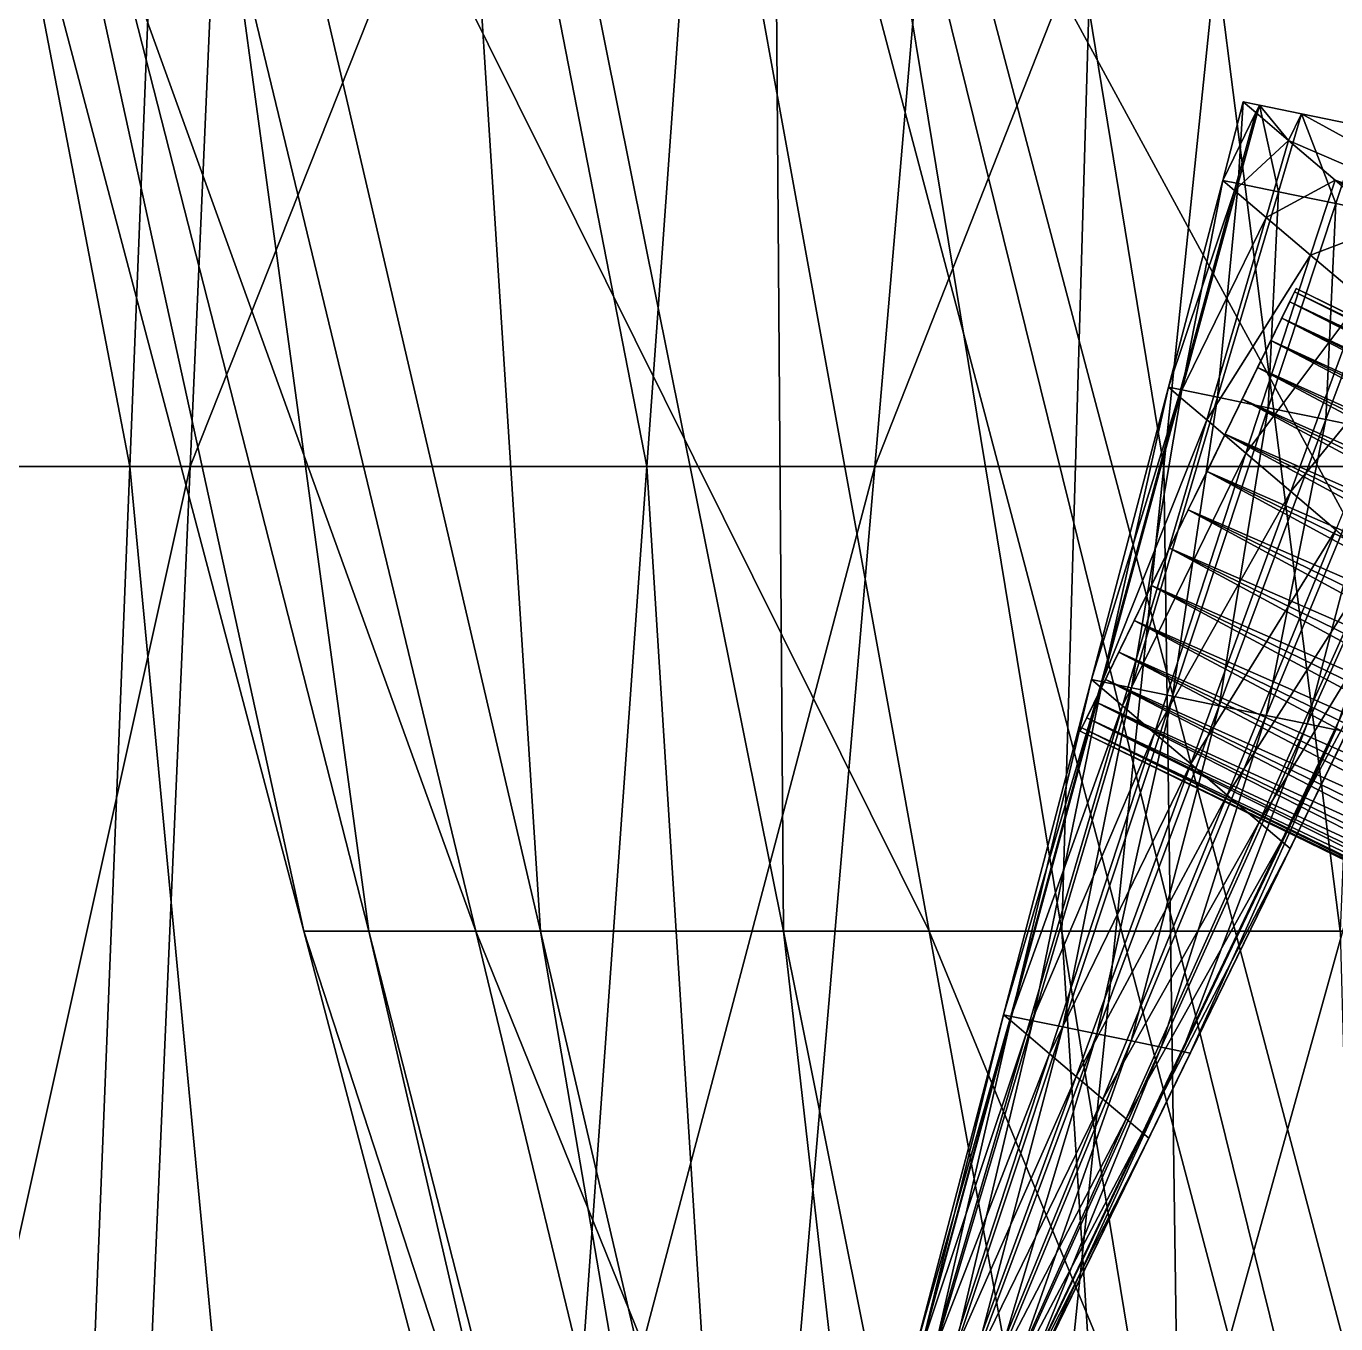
# Model space of a CAD drawing. Header units: metres. Extents: x -2.35 to 2.28, y -2.72 to 2.54.
# Drawn here: x -1.8369 to -1.4823, y 1.4789 to 1.8303 of the extents above; entities that cross this region are included whole.
import ezdxf

# ---------------------------------------------------------------- set-up
doc = ezdxf.new("R2010")
doc.units = ezdxf.units.M

msp = doc.modelspace()

# ---------------------------------------------------------------- linework, layer by layer
at = {"layer": 'Cylinder 12'}
for points in [[(-1.52227, 1.69929, -0.068), (-1.49305, 1.75921, -0.068), (-1.49349, 1.7583, -0.05642)], [(-1.52227, 1.69929, -0.068), (-1.49305, 1.75921, -0.068), (-1.52227, 1.69929, -0.068)], [(-1.52227, 1.69929, -0.068), (-1.49349, 1.7583, -0.07958), (-1.49305, 1.75921, -0.068)], [(-1.49305, 1.75921, -0.068), (-1.49349, 1.7583, -0.05642), (-1.49349, 1.7583, -0.05642)], [(-1.49305, 1.75921, -0.068), (-1.49305, 1.75921, -0.068), (-1.49349, 1.7583, -0.05642)], [(-1.49305, 1.75921, -0.068), (-1.25382, 1.6414, -0.05642), (-1.49349, 1.7583, -0.05642)], [(-1.49349, 1.7583, -0.07958), (-1.49305, 1.75921, -0.068), (-1.49305, 1.75921, -0.068)], [(-1.49349, 1.7583, -0.07958), (-1.49349, 1.7583, -0.07958), (-1.49305, 1.75921, -0.068)], [(-1.49349, 1.7583, -0.07958), (-1.25337, 1.64231, -0.068), (-1.49305, 1.75921, -0.068)], [(-1.49305, 1.75921, -0.068), (-1.25337, 1.64231, -0.068), (-1.25382, 1.6414, -0.05642)], [(-1.52227, 1.69929, -0.068), (-1.49349, 1.7583, -0.05642), (-1.49481, 1.7556, -0.0452)], [(-1.52227, 1.69929, -0.068), (-1.49349, 1.7583, -0.05642), (-1.52227, 1.69929, -0.068)], [(-1.52227, 1.69929, -0.068), (-1.49349, 1.7583, -0.07958), (-1.52227, 1.69929, -0.068)], [(-1.52227, 1.69929, -0.068), (-1.49481, 1.7556, -0.0908), (-1.49349, 1.7583, -0.07958)], [(-1.52227, 1.69929, -0.068), (-1.49481, 1.7556, -0.0452), (-1.49697, 1.75118, -0.03467)], [(-1.52227, 1.69929, -0.068), (-1.49481, 1.7556, -0.0452), (-1.52227, 1.69929, -0.068)], [(-1.52227, 1.69929, -0.068), (-1.49481, 1.7556, -0.0908), (-1.52227, 1.69929, -0.068)], [(-1.52227, 1.69929, -0.068), (-1.49697, 1.75118, -0.10133), (-1.49481, 1.7556, -0.0908)], [(-1.49481, 1.7556, -0.0452), (-1.49697, 1.75118, -0.03467), (-1.49697, 1.75118, -0.03467)], [(-1.49481, 1.7556, -0.0452), (-1.49481, 1.7556, -0.0452), (-1.49697, 1.75118, -0.03467)], [(-1.49481, 1.7556, -0.0452), (-1.25729, 1.63429, -0.03467), (-1.49697, 1.75118, -0.03467)], [(-1.49697, 1.75118, -0.10133), (-1.49481, 1.7556, -0.0908), (-1.49481, 1.7556, -0.0908)], [(-1.49697, 1.75118, -0.10133), (-1.49697, 1.75118, -0.10133), (-1.49481, 1.7556, -0.0908)], [(-1.49697, 1.75118, -0.10133), (-1.25513, 1.6387, -0.0908), (-1.49481, 1.7556, -0.0908)], [(-1.49349, 1.7583, -0.05642), (-1.49481, 1.7556, -0.0452), (-1.49481, 1.7556, -0.0452)], [(-1.49349, 1.7583, -0.05642), (-1.49349, 1.7583, -0.05642), (-1.49481, 1.7556, -0.0452)], [(-1.49349, 1.7583, -0.05642), (-1.25513, 1.6387, -0.0452), (-1.49481, 1.7556, -0.0452)], [(-1.49481, 1.7556, -0.0908), (-1.49349, 1.7583, -0.07958), (-1.49349, 1.7583, -0.07958)], [(-1.49481, 1.7556, -0.0908), (-1.49481, 1.7556, -0.0908), (-1.49349, 1.7583, -0.07958)], [(-1.49481, 1.7556, -0.0908), (-1.25382, 1.6414, -0.07958), (-1.49349, 1.7583, -0.07958)], [(-1.49481, 1.7556, -0.0452), (-1.25513, 1.6387, -0.0452), (-1.25729, 1.63429, -0.03467)], [(-1.49481, 1.7556, -0.0908), (-1.25513, 1.6387, -0.0908), (-1.25382, 1.6414, -0.07958)], [(-1.49349, 1.7583, -0.05642), (-1.25382, 1.6414, -0.05642), (-1.25513, 1.6387, -0.0452)], [(-1.49349, 1.7583, -0.07958), (-1.25382, 1.6414, -0.07958), (-1.25337, 1.64231, -0.068)], [(-1.52227, 1.69929, -0.068), (-1.49697, 1.75118, -0.03467), (-1.49989, 1.74519, -0.02515)], [(-1.52227, 1.69929, -0.068), (-1.49697, 1.75118, -0.03467), (-1.52227, 1.69929, -0.068)], [(-1.52227, 1.69929, -0.068), (-1.49697, 1.75118, -0.10133), (-1.52227, 1.69929, -0.068)], [(-1.52227, 1.69929, -0.068), (-1.49989, 1.74519, -0.11085), (-1.49697, 1.75118, -0.10133)], [(-1.49697, 1.75118, -0.03467), (-1.49989, 1.74519, -0.02515), (-1.49989, 1.74519, -0.02515)], [(-1.49697, 1.75118, -0.03467), (-1.49697, 1.75118, -0.03467), (-1.49989, 1.74519, -0.02515)], [(-1.49697, 1.75118, -0.03467), (-1.26021, 1.6283, -0.02515), (-1.49989, 1.74519, -0.02515)], [(-1.49989, 1.74519, -0.11085), (-1.49697, 1.75118, -0.10133), (-1.49697, 1.75118, -0.10133)], [(-1.49989, 1.74519, -0.11085), (-1.49989, 1.74519, -0.11085), (-1.49697, 1.75118, -0.10133)], [(-1.49989, 1.74519, -0.11085), (-1.25729, 1.63429, -0.10133), (-1.49697, 1.75118, -0.10133)], [(-1.49697, 1.75118, -0.03467), (-1.25729, 1.63429, -0.03467), (-1.26021, 1.6283, -0.02515)], [(-1.49697, 1.75118, -0.10133), (-1.25729, 1.63429, -0.10133), (-1.25513, 1.6387, -0.0908)], [(-1.52227, 1.69929, -0.068), (-1.49989, 1.74519, -0.02515), (-1.50349, 1.73781, -0.01693)], [(-1.52227, 1.69929, -0.068), (-1.49989, 1.74519, -0.02515), (-1.52227, 1.69929, -0.068)], [(-1.52227, 1.69929, -0.068), (-1.49989, 1.74519, -0.11085), (-1.52227, 1.69929, -0.068)], [(-1.52227, 1.69929, -0.068), (-1.50349, 1.73781, -0.11907), (-1.49989, 1.74519, -0.11085)], [(-1.49989, 1.74519, -0.02515), (-1.50349, 1.73781, -0.01693), (-1.50349, 1.73781, -0.01693)], [(-1.49989, 1.74519, -0.02515), (-1.49989, 1.74519, -0.02515), (-1.50349, 1.73781, -0.01693)], [(-1.49989, 1.74519, -0.02515), (-1.26381, 1.62091, -0.01693), (-1.50349, 1.73781, -0.01693)], [(-1.50349, 1.73781, -0.11907), (-1.49989, 1.74519, -0.11085), (-1.49989, 1.74519, -0.11085)], [(-1.50349, 1.73781, -0.11907), (-1.50349, 1.73781, -0.11907), (-1.49989, 1.74519, -0.11085)], [(-1.50349, 1.73781, -0.11907), (-1.26021, 1.6283, -0.11085), (-1.49989, 1.74519, -0.11085)], [(-1.49989, 1.74519, -0.02515), (-1.26021, 1.6283, -0.02515), (-1.26381, 1.62091, -0.01693)], [(-1.49989, 1.74519, -0.11085), (-1.26021, 1.6283, -0.11085), (-1.25729, 1.63429, -0.10133)], [(-1.52227, 1.69929, -0.068), (-1.50349, 1.73781, -0.01693), (-1.50766, 1.72925, -0.01027)], [(-1.52227, 1.69929, -0.068), (-1.50349, 1.73781, -0.01693), (-1.52227, 1.69929, -0.068)], [(-1.52227, 1.69929, -0.068), (-1.50349, 1.73781, -0.11907), (-1.52227, 1.69929, -0.068)], [(-1.52227, 1.69929, -0.068), (-1.50766, 1.72925, -0.12574), (-1.50349, 1.73781, -0.11907)], [(-1.50349, 1.73781, -0.01693), (-1.50766, 1.72925, -0.01027), (-1.50766, 1.72925, -0.01027)], [(-1.50349, 1.73781, -0.01693), (-1.50349, 1.73781, -0.01693), (-1.50766, 1.72925, -0.01027)], [(-1.50349, 1.73781, -0.01693), (-1.26798, 1.61235, -0.01027), (-1.50766, 1.72925, -0.01027)], [(-1.50766, 1.72925, -0.12574), (-1.50349, 1.73781, -0.11907), (-1.50349, 1.73781, -0.11907)], [(-1.50766, 1.72925, -0.12574), (-1.50766, 1.72925, -0.12574), (-1.50349, 1.73781, -0.11907)], [(-1.50766, 1.72925, -0.12574), (-1.26381, 1.62091, -0.11907), (-1.50349, 1.73781, -0.11907)], [(-1.50349, 1.73781, -0.01693), (-1.26381, 1.62091, -0.01693), (-1.26798, 1.61235, -0.01027)], [(-1.50349, 1.73781, -0.11907), (-1.26381, 1.62091, -0.11907), (-1.26021, 1.6283, -0.11085)], [(-1.52227, 1.69929, -0.068), (-1.50766, 1.72925, -0.01027), (-1.51228, 1.71979, -0.00535)], [(-1.52227, 1.69929, -0.068), (-1.50766, 1.72925, -0.01027), (-1.52227, 1.69929, -0.068)], [(-1.52227, 1.69929, -0.068), (-1.50766, 1.72925, -0.12574), (-1.52227, 1.69929, -0.068)], [(-1.52227, 1.69929, -0.068), (-1.51228, 1.71979, -0.13065), (-1.50766, 1.72925, -0.12574)], [(-1.50766, 1.72925, -0.01027), (-1.51228, 1.71979, -0.00535), (-1.51228, 1.71979, -0.00535)], [(-1.50766, 1.72925, -0.01027), (-1.50766, 1.72925, -0.01027), (-1.51228, 1.71979, -0.00535)], [(-1.50766, 1.72925, -0.01027), (-1.2726, 1.60289, -0.00535), (-1.51228, 1.71979, -0.00535)], [(-1.51228, 1.71979, -0.13065), (-1.50766, 1.72925, -0.12574), (-1.50766, 1.72925, -0.12574)], [(-1.51228, 1.71979, -0.13065), (-1.51228, 1.71979, -0.13065), (-1.50766, 1.72925, -0.12574)], [(-1.51228, 1.71979, -0.13065), (-1.26798, 1.61235, -0.12574), (-1.50766, 1.72925, -0.12574)], [(-1.50766, 1.72925, -0.01027), (-1.26798, 1.61235, -0.01027), (-1.2726, 1.60289, -0.00535)], [(-1.50766, 1.72925, -0.12574), (-1.26798, 1.61235, -0.12574), (-1.26381, 1.62091, -0.11907)], [(-1.52227, 1.69929, -0.068), (-1.51228, 1.71979, -0.13065), (-1.52227, 1.69929, -0.068)], [(-1.52227, 1.69929, -0.068), (-1.5172, 1.7097, -0.13365), (-1.51228, 1.71979, -0.13065)], [(-1.52227, 1.69929, -0.068), (-1.51228, 1.71979, -0.00535), (-1.5172, 1.7097, -0.00235)], [(-1.52227, 1.69929, -0.068), (-1.51228, 1.71979, -0.00535), (-1.52227, 1.69929, -0.068)], [(-1.5172, 1.7097, -0.13365), (-1.51228, 1.71979, -0.13065), (-1.51228, 1.71979, -0.13065)], [(-1.5172, 1.7097, -0.13365), (-1.5172, 1.7097, -0.13365), (-1.51228, 1.71979, -0.13065)], [(-1.5172, 1.7097, -0.13365), (-1.2726, 1.60289, -0.13065), (-1.51228, 1.71979, -0.13065)], [(-1.51228, 1.71979, -0.00535), (-1.5172, 1.7097, -0.00235), (-1.5172, 1.7097, -0.00235)], [(-1.51228, 1.71979, -0.00535), (-1.51228, 1.71979, -0.00535), (-1.5172, 1.7097, -0.00235)], [(-1.51228, 1.71979, -0.00535), (-1.27752, 1.5928, -0.00235), (-1.5172, 1.7097, -0.00235)], [(-1.51228, 1.71979, -0.00535), (-1.2726, 1.60289, -0.00535), (-1.27752, 1.5928, -0.00235)], [(-1.51228, 1.71979, -0.13065), (-1.2726, 1.60289, -0.13065), (-1.26798, 1.61235, -0.12574)], [(-1.52227, 1.69929, -0.068), (-1.5172, 1.7097, -0.13365), (-1.52227, 1.69929, -0.068)], [(-1.52227, 1.69929, -0.068), (-1.52227, 1.69929, -0.13467), (-1.5172, 1.7097, -0.13365)], [(-1.52227, 1.69929, -0.13467), (-1.5172, 1.7097, -0.13365), (-1.5172, 1.7097, -0.13365)], [(-1.52227, 1.69929, -0.13467), (-1.52227, 1.69929, -0.13467), (-1.5172, 1.7097, -0.13365)], [(-1.52227, 1.69929, -0.13467), (-1.27752, 1.5928, -0.13365), (-1.5172, 1.7097, -0.13365)], [(-1.52227, 1.69929, -0.068), (-1.5172, 1.7097, -0.00235), (-1.52227, 1.69929, -0.00133)], [(-1.5172, 1.7097, -0.00235), (-1.52227, 1.69929, -0.00133), (-1.52227, 1.69929, -0.00133)], [(-1.5172, 1.7097, -0.00235), (-1.5172, 1.7097, -0.00235), (-1.52227, 1.69929, -0.00133)], [(-1.5172, 1.7097, -0.00235), (-1.2826, 1.58239, -0.00133), (-1.52227, 1.69929, -0.00133)], [(-1.52227, 1.69929, -0.068), (-1.5172, 1.7097, -0.00235), (-1.52227, 1.69929, -0.068)], [(-1.5172, 1.7097, -0.13365), (-1.27752, 1.5928, -0.13365), (-1.2726, 1.60289, -0.13065)], [(-1.5172, 1.7097, -0.00235), (-1.27752, 1.5928, -0.00235), (-1.2826, 1.58239, -0.00133)], [(-1.52227, 1.69929, -0.068), (-1.5515, 1.63937, -0.068), (-1.55106, 1.64028, -0.07958)], [(-1.52227, 1.69929, -0.068), (-1.5515, 1.63937, -0.068), (-1.52227, 1.69929, -0.068)], [(-1.52227, 1.69929, -0.068), (-1.55106, 1.64028, -0.05642), (-1.5515, 1.63937, -0.068)], [(-1.52227, 1.69929, -0.068), (-1.55106, 1.64028, -0.07958), (-1.54974, 1.64299, -0.0908)], [(-1.52227, 1.69929, -0.068), (-1.55106, 1.64028, -0.07958), (-1.52227, 1.69929, -0.068)], [(-1.52227, 1.69929, -0.068), (-1.55106, 1.64028, -0.05642), (-1.52227, 1.69929, -0.068)], [(-1.52227, 1.69929, -0.068), (-1.54974, 1.64299, -0.0452), (-1.55106, 1.64028, -0.05642)], [(-1.52227, 1.69929, -0.068), (-1.54974, 1.64299, -0.0908), (-1.54758, 1.6474, -0.10133)], [(-1.52227, 1.69929, -0.068), (-1.54974, 1.64299, -0.0908), (-1.52227, 1.69929, -0.068)], [(-1.52227, 1.69929, -0.068), (-1.54974, 1.64299, -0.0452), (-1.52227, 1.69929, -0.068)], [(-1.52227, 1.69929, -0.068), (-1.54758, 1.6474, -0.03467), (-1.54974, 1.64299, -0.0452)], [(-1.52227, 1.69929, -0.068), (-1.54758, 1.6474, -0.10133), (-1.54466, 1.65339, -0.11085)], [(-1.52227, 1.69929, -0.068), (-1.54758, 1.6474, -0.10133), (-1.52227, 1.69929, -0.068)], [(-1.52227, 1.69929, -0.068), (-1.54758, 1.6474, -0.03467), (-1.52227, 1.69929, -0.068)], [(-1.52227, 1.69929, -0.068), (-1.54466, 1.65339, -0.02515), (-1.54758, 1.6474, -0.03467)], [(-1.52227, 1.69929, -0.068), (-1.54466, 1.65339, -0.11085), (-1.54106, 1.66078, -0.11907)], [(-1.52227, 1.69929, -0.068), (-1.54466, 1.65339, -0.11085), (-1.52227, 1.69929, -0.068)], [(-1.52227, 1.69929, -0.068), (-1.54466, 1.65339, -0.02515), (-1.52227, 1.69929, -0.068)], [(-1.52227, 1.69929, -0.068), (-1.54106, 1.66078, -0.01693), (-1.54466, 1.65339, -0.02515)], [(-1.52227, 1.69929, -0.068), (-1.54106, 1.66078, -0.11907), (-1.53689, 1.66933, -0.12574)], [(-1.52227, 1.69929, -0.068), (-1.54106, 1.66078, -0.11907), (-1.52227, 1.69929, -0.068)], [(-1.52227, 1.69929, -0.068), (-1.54106, 1.66078, -0.01693), (-1.52227, 1.69929, -0.068)], [(-1.52227, 1.69929, -0.068), (-1.53689, 1.66933, -0.01026), (-1.54106, 1.66078, -0.01693)], [(-1.52227, 1.69929, -0.068), (-1.53689, 1.66933, -0.12574), (-1.53227, 1.6788, -0.13065)], [(-1.52227, 1.69929, -0.068), (-1.53689, 1.66933, -0.12574), (-1.52227, 1.69929, -0.068)], [(-1.52227, 1.69929, -0.068), (-1.53689, 1.66933, -0.01026), (-1.52227, 1.69929, -0.068)], [(-1.52227, 1.69929, -0.068), (-1.53227, 1.6788, -0.00535), (-1.53689, 1.66933, -0.01026)], [(-1.52227, 1.69929, -0.068), (-1.53227, 1.6788, -0.13065), (-1.52735, 1.68889, -0.13365)], [(-1.52227, 1.69929, -0.068), (-1.53227, 1.6788, -0.13065), (-1.52227, 1.69929, -0.068)], [(-1.52227, 1.69929, -0.068), (-1.53227, 1.6788, -0.00535), (-1.52227, 1.69929, -0.068)], [(-1.52227, 1.69929, -0.068), (-1.52735, 1.68889, -0.00235), (-1.53227, 1.6788, -0.00535)], [(-1.52227, 1.69929, -0.068), (-1.52735, 1.68889, -0.13365), (-1.52227, 1.69929, -0.13467)], [(-1.52735, 1.68889, -0.13365), (-1.52227, 1.69929, -0.13467), (-1.52227, 1.69929, -0.13467)], [(-1.52735, 1.68889, -0.13365), (-1.52735, 1.68889, -0.13365), (-1.52227, 1.69929, -0.13467)], [(-1.52735, 1.68889, -0.13365), (-1.2826, 1.58239, -0.13467), (-1.52227, 1.69929, -0.13467)], [(-1.52227, 1.69929, -0.068), (-1.52735, 1.68889, -0.13365), (-1.52227, 1.69929, -0.068)], [(-1.52227, 1.69929, -0.068), (-1.52735, 1.68889, -0.00235), (-1.52227, 1.69929, -0.068)], [(-1.52227, 1.69929, -0.068), (-1.52227, 1.69929, -0.00133), (-1.52735, 1.68889, -0.00235)], [(-1.52227, 1.69929, -0.00133), (-1.52735, 1.68889, -0.00235), (-1.52735, 1.68889, -0.00235)], [(-1.52227, 1.69929, -0.00133), (-1.52227, 1.69929, -0.00133), (-1.52735, 1.68889, -0.00235)], [(-1.52227, 1.69929, -0.00133), (-1.28767, 1.57199, -0.00235), (-1.52735, 1.68889, -0.00235)], [(-1.52227, 1.69929, -0.13467), (-1.2826, 1.58239, -0.13467), (-1.27752, 1.5928, -0.13365)], [(-1.52227, 1.69929, -0.068), (-1.52227, 1.69929, -0.13467), (-1.52227, 1.69929, -0.068)], [(-1.52227, 1.69929, -0.00133), (-1.2826, 1.58239, -0.00133), (-1.28767, 1.57199, -0.00235)], [(-1.52227, 1.69929, -0.068), (-1.52227, 1.69929, -0.00133), (-1.52227, 1.69929, -0.068)], [(-1.53227, 1.6788, -0.13065), (-1.52735, 1.68889, -0.13365), (-1.52735, 1.68889, -0.13365)], [(-1.53227, 1.6788, -0.13065), (-1.53227, 1.6788, -0.13065), (-1.52735, 1.68889, -0.13365)], [(-1.53227, 1.6788, -0.13065), (-1.28767, 1.57199, -0.13365), (-1.52735, 1.68889, -0.13365)], [(-1.52735, 1.68889, -0.00235), (-1.53227, 1.6788, -0.00535), (-1.53227, 1.6788, -0.00535)], [(-1.52735, 1.68889, -0.00235), (-1.52735, 1.68889, -0.00235), (-1.53227, 1.6788, -0.00535)], [(-1.52735, 1.68889, -0.00235), (-1.29259, 1.5619, -0.00535), (-1.53227, 1.6788, -0.00535)], [(-1.52735, 1.68889, -0.13365), (-1.28767, 1.57199, -0.13365), (-1.2826, 1.58239, -0.13467)], [(-1.52735, 1.68889, -0.00235), (-1.28767, 1.57199, -0.00235), (-1.29259, 1.5619, -0.00535)], [(-1.53689, 1.66933, -0.12574), (-1.53227, 1.6788, -0.13065), (-1.53227, 1.6788, -0.13065)], [(-1.53689, 1.66933, -0.12574), (-1.53689, 1.66933, -0.12574), (-1.53227, 1.6788, -0.13065)], [(-1.53689, 1.66933, -0.12574), (-1.29259, 1.5619, -0.13065), (-1.53227, 1.6788, -0.13065)], [(-1.53227, 1.6788, -0.00535), (-1.53689, 1.66933, -0.01026), (-1.53689, 1.66933, -0.01026)], [(-1.53227, 1.6788, -0.00535), (-1.53227, 1.6788, -0.00535), (-1.53689, 1.66933, -0.01026)], [(-1.53227, 1.6788, -0.00535), (-1.29721, 1.55243, -0.01026), (-1.53689, 1.66933, -0.01026)], [(-1.53227, 1.6788, -0.13065), (-1.29259, 1.5619, -0.13065), (-1.28767, 1.57199, -0.13365)], [(-1.53227, 1.6788, -0.00535), (-1.29259, 1.5619, -0.00535), (-1.29721, 1.55243, -0.01026)], [(-1.54106, 1.66078, -0.11907), (-1.53689, 1.66933, -0.12574), (-1.53689, 1.66933, -0.12574)], [(-1.54106, 1.66078, -0.11907), (-1.54106, 1.66078, -0.11907), (-1.53689, 1.66933, -0.12574)], [(-1.54106, 1.66078, -0.11907), (-1.29721, 1.55243, -0.12574), (-1.53689, 1.66933, -0.12574)], [(-1.53689, 1.66933, -0.01026), (-1.54106, 1.66078, -0.01693), (-1.54106, 1.66078, -0.01693)], [(-1.53689, 1.66933, -0.01026), (-1.53689, 1.66933, -0.01026), (-1.54106, 1.66078, -0.01693)], [(-1.53689, 1.66933, -0.01026), (-1.30138, 1.54388, -0.01693), (-1.54106, 1.66078, -0.01693)], [(-1.53689, 1.66933, -0.12574), (-1.29721, 1.55243, -0.12574), (-1.29259, 1.5619, -0.13065)], [(-1.53689, 1.66933, -0.01026), (-1.29721, 1.55243, -0.01026), (-1.30138, 1.54388, -0.01693)], [(-1.54466, 1.65339, -0.11085), (-1.54106, 1.66078, -0.11907), (-1.54106, 1.66078, -0.11907)], [(-1.54466, 1.65339, -0.11085), (-1.54466, 1.65339, -0.11085), (-1.54106, 1.66078, -0.11907)], [(-1.54466, 1.65339, -0.11085), (-1.30138, 1.54388, -0.11907), (-1.54106, 1.66078, -0.11907)], [(-1.54106, 1.66078, -0.01693), (-1.54466, 1.65339, -0.02515), (-1.54466, 1.65339, -0.02515)], [(-1.54106, 1.66078, -0.01693), (-1.54106, 1.66078, -0.01693), (-1.54466, 1.65339, -0.02515)], [(-1.54106, 1.66078, -0.01693), (-1.30498, 1.53649, -0.02515), (-1.54466, 1.65339, -0.02515)], [(-1.54106, 1.66078, -0.11907), (-1.30138, 1.54388, -0.11907), (-1.29721, 1.55243, -0.12574)], [(-1.54106, 1.66078, -0.01693), (-1.30138, 1.54388, -0.01693), (-1.30498, 1.53649, -0.02515)], [(-1.54758, 1.6474, -0.10133), (-1.54466, 1.65339, -0.11085), (-1.54466, 1.65339, -0.11085)], [(-1.54758, 1.6474, -0.10133), (-1.54758, 1.6474, -0.10133), (-1.54466, 1.65339, -0.11085)], [(-1.54758, 1.6474, -0.10133), (-1.30498, 1.53649, -0.11085), (-1.54466, 1.65339, -0.11085)], [(-1.54466, 1.65339, -0.02515), (-1.54758, 1.6474, -0.03467), (-1.54758, 1.6474, -0.03467)], [(-1.54466, 1.65339, -0.02515), (-1.54466, 1.65339, -0.02515), (-1.54758, 1.6474, -0.03467)], [(-1.54466, 1.65339, -0.02515), (-1.30791, 1.5305, -0.03467), (-1.54758, 1.6474, -0.03467)], [(-1.54466, 1.65339, -0.11085), (-1.30498, 1.53649, -0.11085), (-1.30138, 1.54388, -0.11907)], [(-1.54466, 1.65339, -0.02515), (-1.30498, 1.53649, -0.02515), (-1.30791, 1.5305, -0.03467)], [(-1.54974, 1.64299, -0.0908), (-1.54758, 1.6474, -0.10133), (-1.54758, 1.6474, -0.10133)], [(-1.54974, 1.64299, -0.0908), (-1.54974, 1.64299, -0.0908), (-1.54758, 1.6474, -0.10133)], [(-1.54974, 1.64299, -0.0908), (-1.30791, 1.5305, -0.10133), (-1.54758, 1.6474, -0.10133)], [(-1.54758, 1.6474, -0.03467), (-1.54974, 1.64299, -0.0452), (-1.54974, 1.64299, -0.0452)], [(-1.54758, 1.6474, -0.03467), (-1.54758, 1.6474, -0.03467), (-1.54974, 1.64299, -0.0452)], [(-1.54758, 1.6474, -0.03467), (-1.31006, 1.52609, -0.0452), (-1.54974, 1.64299, -0.0452)], [(-1.54758, 1.6474, -0.10133), (-1.30791, 1.5305, -0.10133), (-1.30498, 1.53649, -0.11085)], [(-1.54758, 1.6474, -0.03467), (-1.30791, 1.5305, -0.03467), (-1.31006, 1.52609, -0.0452)], [(-1.55106, 1.64028, -0.07958), (-1.54974, 1.64299, -0.0908), (-1.54974, 1.64299, -0.0908)], [(-1.55106, 1.64028, -0.07958), (-1.55106, 1.64028, -0.07958), (-1.54974, 1.64299, -0.0908)], [(-1.55106, 1.64028, -0.07958), (-1.31006, 1.52609, -0.0908), (-1.54974, 1.64299, -0.0908)], [(-1.54974, 1.64299, -0.0452), (-1.55106, 1.64028, -0.05642), (-1.55106, 1.64028, -0.05642)], [(-1.54974, 1.64299, -0.0452), (-1.54974, 1.64299, -0.0452), (-1.55106, 1.64028, -0.05642)], [(-1.54974, 1.64299, -0.0452), (-1.31138, 1.52338, -0.05642), (-1.55106, 1.64028, -0.05642)], [(-1.54974, 1.64299, -0.0908), (-1.31006, 1.52609, -0.0908), (-1.30791, 1.5305, -0.10133)], [(-1.54974, 1.64299, -0.0452), (-1.31006, 1.52609, -0.0452), (-1.31138, 1.52338, -0.05642)], [(-1.5515, 1.63937, -0.068), (-1.55106, 1.64028, -0.07958), (-1.55106, 1.64028, -0.07958)], [(-1.5515, 1.63937, -0.068), (-1.5515, 1.63937, -0.068), (-1.55106, 1.64028, -0.07958)], [(-1.5515, 1.63937, -0.068), (-1.31138, 1.52338, -0.07958), (-1.55106, 1.64028, -0.07958)], [(-1.55106, 1.64028, -0.05642), (-1.5515, 1.63937, -0.068), (-1.5515, 1.63937, -0.068)], [(-1.55106, 1.64028, -0.05642), (-1.55106, 1.64028, -0.05642), (-1.5515, 1.63937, -0.068)], [(-1.55106, 1.64028, -0.05642), (-1.31182, 1.52247, -0.068), (-1.5515, 1.63937, -0.068)], [(-1.5515, 1.63937, -0.068), (-1.31182, 1.52247, -0.068), (-1.31138, 1.52338, -0.07958)], [(-1.55106, 1.64028, -0.07958), (-1.31138, 1.52338, -0.07958), (-1.31006, 1.52609, -0.0908)], [(-1.55106, 1.64028, -0.05642), (-1.31138, 1.52338, -0.05642), (-1.31182, 1.52247, -0.068)]]:
    msp.add_3dface(points, dxfattribs=at)
at = {"layer": 'Prism 1'}
for points in [[(-1.76275, 2.54319, 0.47644), (-1.79354, 2.54319, 0.56101), (-1.31782, 0.74319, 0.73416)], [(-0.8421, 2.54319, 0.90731), (-1.31782, 0.74319, 0.73416), (-1.79354, 2.54319, 0.56101)], [(-1.76275, 2.54319, 0.47644), (-1.31782, 0.74319, 0.73416), (-1.28703, 0.74319, 0.64959)], [(-1.28703, 0.74319, 0.64959), (-0.81132, 2.54319, 0.82274), (-1.76275, 2.54319, 0.47644)]]:
    msp.add_3dface(points, dxfattribs=at)
at = {"layer": 'Prism 3'}
for points in [[(-0.03951, 0.43542, -0.2356), (-2.00825, 2.53542, 0.19753), (-2.00825, 0.43542, 0.19753)], [(-0.03951, 0.43542, -0.2356), (-0.03951, 2.53542, -0.2356), (-2.00825, 2.53542, 0.19753)], [(-2.00825, 0.43542, 0.19753), (-0.43326, 2.53542, 0.77503), (-0.43326, 0.43542, 0.77503)], [(-2.00825, 0.43542, 0.19753), (-2.00825, 2.53542, 0.19753), (-0.43326, 2.53542, 0.77503)]]:
    msp.add_3dface(points, dxfattribs=at)
at = {"layer": 'Pyramid 13'}
for points in [[(-1.51295, 1.78851, -0.03733), (-1.50737, 1.80974, -0.02949), (-1.50399, 1.80687, -0.02646)], [(-1.50879, 1.78765, -0.04023), (-1.50737, 1.80974, -0.02949), (-1.51295, 1.78851, -0.03733)], [(-1.50879, 1.78765, -0.04023), (-1.50303, 1.80885, -0.03252), (-1.50737, 1.80974, -0.02949)], [(-1.49783, 1.7854, -0.04787), (-1.50303, 1.80885, -0.03252), (-1.50879, 1.78765, -0.04023)], [(-1.50303, 1.80885, -0.03252), (-1.50399, 1.80687, -0.02646), (-1.50737, 1.80974, -0.02949)], [(-1.50399, 1.80687, -0.02646), (-1.50303, 1.80885, -0.03252), (-1.49509, 1.79929, -0.01848)], [(-1.49783, 1.7854, -0.04787), (-1.49157, 1.8065, -0.0405), (-1.50303, 1.80885, -0.03252)], [(-1.50303, 1.80885, -0.03252), (-1.49157, 1.8065, -0.0405), (-1.49509, 1.79929, -0.01848)], [(-1.51295, 1.78851, -0.03733), (-1.50399, 1.80687, -0.02646), (-1.50972, 1.78576, -0.03443)], [(-1.50972, 1.78576, -0.03443), (-1.50399, 1.80687, -0.02646), (-1.49509, 1.79929, -0.01848)], [(-1.48233, 1.78221, -0.05867), (-1.49157, 1.8065, -0.0405), (-1.49783, 1.7854, -0.04787)], [(-1.49509, 1.79929, -0.01848), (-1.49157, 1.8065, -0.0405), (-1.41749, 1.76591, -0.02949)], [(-1.48233, 1.78221, -0.05867), (-1.47538, 1.80317, -0.05179), (-1.49157, 1.8065, -0.0405)], [(-1.41749, 1.76591, -0.02949), (-1.49157, 1.8065, -0.0405), (-1.47538, 1.80317, -0.05179)], [(-1.46456, 1.77856, -0.07105), (-1.47538, 1.80317, -0.05179), (-1.48233, 1.78221, -0.05867)], [(-1.50972, 1.78576, -0.03443), (-1.49509, 1.79929, -0.01848), (-1.50119, 1.7785, -0.02679)], [(-1.50119, 1.7785, -0.02679), (-1.49509, 1.79929, -0.01848), (-1.48249, 1.78858, -0.00719)], [(-1.49509, 1.79929, -0.01848), (-1.41749, 1.76591, -0.02949), (-1.48249, 1.78858, -0.00719)], [(-1.52766, 1.73251, -0.05799), (-1.51295, 1.78851, -0.03733), (-1.50972, 1.78576, -0.03443)], [(-1.52399, 1.73176, -0.06055), (-1.51295, 1.78851, -0.03733), (-1.52766, 1.73251, -0.05799)], [(-1.52399, 1.73176, -0.06055), (-1.50879, 1.78765, -0.04023), (-1.51295, 1.78851, -0.03733)], [(-1.51432, 1.72977, -0.06728), (-1.50879, 1.78765, -0.04023), (-1.52399, 1.73176, -0.06055)], [(-1.51432, 1.72977, -0.06728), (-1.49783, 1.7854, -0.04787), (-1.50879, 1.78765, -0.04023)], [(-1.50119, 1.7785, -0.02679), (-1.48249, 1.78858, -0.00719), (-1.48914, 1.76825, -0.01599)], [(-1.48914, 1.76825, -0.01599), (-1.48249, 1.78858, -0.00719), (-1.46806, 1.7763, 0.00575)], [(-1.42162, 1.75744, -0.00361), (-1.46806, 1.7763, 0.00575), (-1.48249, 1.78858, -0.00719)], [(-1.41749, 1.76591, -0.02949), (-1.42162, 1.75744, -0.00361), (-1.48249, 1.78858, -0.00719)], [(-1.52766, 1.73251, -0.05799), (-1.50972, 1.78576, -0.03443), (-1.52481, 1.73009, -0.05544)], [(-1.52481, 1.73009, -0.05544), (-1.50972, 1.78576, -0.03443), (-1.50119, 1.7785, -0.02679)], [(-1.50066, 1.72696, -0.07681), (-1.49783, 1.7854, -0.04787), (-1.51432, 1.72977, -0.06728)], [(-1.50066, 1.72696, -0.07681), (-1.48233, 1.78221, -0.05867), (-1.49783, 1.7854, -0.04787)], [(-1.48499, 1.72375, -0.08772), (-1.48233, 1.78221, -0.05867), (-1.50066, 1.72696, -0.07681)], [(-1.48499, 1.72375, -0.08772), (-1.46456, 1.77856, -0.07105), (-1.48233, 1.78221, -0.05867)], [(-1.52481, 1.73009, -0.05544), (-1.50119, 1.7785, -0.02679), (-1.51729, 1.72369, -0.0487)], [(-1.51729, 1.72369, -0.0487), (-1.50119, 1.7785, -0.02679), (-1.48914, 1.76825, -0.01599)], [(-1.46933, 1.72053, -0.09864), (-1.46456, 1.77856, -0.07105), (-1.48499, 1.72375, -0.08772)], [(-1.48914, 1.76825, -0.01599), (-1.46806, 1.7763, 0.00575), (-1.47532, 1.7565, -0.0036)], [(-1.51729, 1.72369, -0.0487), (-1.48914, 1.76825, -0.01599), (-1.50666, 1.71465, -0.03918)], [(-1.50666, 1.71465, -0.03918), (-1.48914, 1.76825, -0.01599), (-1.47532, 1.7565, -0.0036)], [(-1.50666, 1.71465, -0.03918), (-1.47532, 1.7565, -0.0036), (-1.49448, 1.70429, -0.02826)], [(-1.49448, 1.70429, -0.02826), (-1.47532, 1.7565, -0.0036), (-1.46151, 1.74474, 0.00878)], [(-1.49448, 1.70429, -0.02826), (-1.46151, 1.74474, 0.00878), (-1.4823, 1.69393, -0.01734)], [(-1.54845, 1.65335, -0.08721), (-1.52766, 1.73251, -0.05799), (-1.52481, 1.73009, -0.05544)], [(-1.54548, 1.65274, -0.08928), (-1.52766, 1.73251, -0.05799), (-1.54845, 1.65335, -0.08721)], [(-1.54548, 1.65274, -0.08928), (-1.52399, 1.73176, -0.06055), (-1.52766, 1.73251, -0.05799)], [(-1.53765, 1.65113, -0.09473), (-1.52399, 1.73176, -0.06055), (-1.54548, 1.65274, -0.08928)], [(-1.53765, 1.65113, -0.09473), (-1.51432, 1.72977, -0.06728), (-1.52399, 1.73176, -0.06055)], [(-1.54845, 1.65335, -0.08721), (-1.52481, 1.73009, -0.05544), (-1.54614, 1.65139, -0.08514)], [(-1.54614, 1.65139, -0.08514), (-1.52481, 1.73009, -0.05544), (-1.51729, 1.72369, -0.0487)], [(-1.52658, 1.64885, -0.10245), (-1.51432, 1.72977, -0.06728), (-1.53765, 1.65113, -0.09473)], [(-1.52658, 1.64885, -0.10245), (-1.50066, 1.72696, -0.07681), (-1.51432, 1.72977, -0.06728)], [(-1.51388, 1.64625, -0.11129), (-1.50066, 1.72696, -0.07681), (-1.52658, 1.64885, -0.10245)], [(-1.51388, 1.64625, -0.11129), (-1.48499, 1.72375, -0.08772), (-1.50066, 1.72696, -0.07681)], [(-1.54614, 1.65139, -0.08514), (-1.51729, 1.72369, -0.0487), (-1.54005, 1.64621, -0.07968)], [(-1.54005, 1.64621, -0.07968), (-1.51729, 1.72369, -0.0487), (-1.50666, 1.71465, -0.03918)], [(-1.50119, 1.64364, -0.12014), (-1.48499, 1.72375, -0.08772), (-1.51388, 1.64625, -0.11129)], [(-1.50119, 1.64364, -0.12014), (-1.46933, 1.72053, -0.09864), (-1.48499, 1.72375, -0.08772)], [(-1.49012, 1.64136, -0.12786), (-1.46933, 1.72053, -0.09864), (-1.50119, 1.64364, -0.12014)], [(-1.49012, 1.64136, -0.12786), (-1.45566, 1.71772, -0.10816), (-1.46933, 1.72053, -0.09864)], [(-1.48229, 1.63975, -0.13331), (-1.45566, 1.71772, -0.10816), (-1.49012, 1.64136, -0.12786)], [(-1.54005, 1.64621, -0.07968), (-1.50666, 1.71465, -0.03918), (-1.53144, 1.63888, -0.07196)], [(-1.53144, 1.63888, -0.07196), (-1.50666, 1.71465, -0.03918), (-1.49448, 1.70429, -0.02826)], [(-1.48418, 1.62917, -0.1049), (-1.4453, 1.7089, -0.09887), (-1.48172, 1.63422, -0.12033)], [(-1.48418, 1.62917, -0.1049), (-1.44834, 1.70267, -0.07983), (-1.4453, 1.7089, -0.09887)], [(-1.53144, 1.63888, -0.07196), (-1.49448, 1.70429, -0.02826), (-1.52157, 1.63049, -0.06312)], [(-1.52157, 1.63049, -0.06312), (-1.49448, 1.70429, -0.02826), (-1.4823, 1.69393, -0.01734)], [(-1.48701, 1.62338, -0.08721), (-1.44834, 1.70267, -0.07983), (-1.48418, 1.62917, -0.1049)], [(-1.48701, 1.62338, -0.08721), (-1.45182, 1.69553, -0.05799), (-1.44834, 1.70267, -0.07983)], [(-1.48983, 1.6176, -0.06952), (-1.45182, 1.69553, -0.05799), (-1.48701, 1.62338, -0.08721)], [(-1.48983, 1.6176, -0.06952), (-1.4553, 1.68838, -0.03616), (-1.45182, 1.69553, -0.05799)], [(-1.52157, 1.63049, -0.06312), (-1.4823, 1.69393, -0.01734), (-1.5117, 1.62209, -0.05427)], [(-1.5117, 1.62209, -0.05427), (-1.4823, 1.69393, -0.01734), (-1.47168, 1.68489, -0.00782)], [(-1.49229, 1.61255, -0.05408), (-1.4553, 1.68838, -0.03616), (-1.48983, 1.6176, -0.06952)], [(-1.49229, 1.61255, -0.05408), (-1.45834, 1.68215, -0.01711), (-1.4553, 1.68838, -0.03616)], [(-1.5117, 1.62209, -0.05427), (-1.47168, 1.68489, -0.00782), (-1.50309, 1.61477, -0.04656)], [(-1.50309, 1.61477, -0.04656), (-1.47168, 1.68489, -0.00782), (-1.46416, 1.6785, -0.00108)], [(-1.49403, 1.60898, -0.04317), (-1.45834, 1.68215, -0.01711), (-1.49229, 1.61255, -0.05408)], [(-1.49403, 1.60898, -0.04317), (-1.46049, 1.67774, -0.00364), (-1.45834, 1.68215, -0.01711)], [(-1.50309, 1.61477, -0.04656), (-1.46416, 1.6785, -0.00108), (-1.497, 1.60959, -0.0411)], [(-1.497, 1.60959, -0.0411), (-1.46416, 1.6785, -0.00108), (-1.46131, 1.67607, 0.00147)], [(-1.49469, 1.60762, -0.03903), (-1.46049, 1.67774, -0.00364), (-1.49403, 1.60898, -0.04317)], [(-1.49469, 1.60762, -0.03903), (-1.46131, 1.67607, 0.00147), (-1.46049, 1.67774, -0.00364)], [(-1.497, 1.60959, -0.0411), (-1.46131, 1.67607, 0.00147), (-1.49469, 1.60762, -0.03903)], [(-1.57228, 1.5626, -0.12069), (-1.54845, 1.65335, -0.08721), (-1.54614, 1.65139, -0.08514)], [(-1.57011, 1.56216, -0.12221), (-1.54845, 1.65335, -0.08721), (-1.57228, 1.5626, -0.12069)], [(-1.57011, 1.56216, -0.12221), (-1.54548, 1.65274, -0.08928), (-1.54845, 1.65335, -0.08721)], [(-1.56438, 1.56098, -0.1262), (-1.54548, 1.65274, -0.08928), (-1.57011, 1.56216, -0.12221)], [(-1.56438, 1.56098, -0.1262), (-1.53765, 1.65113, -0.09473), (-1.54548, 1.65274, -0.08928)], [(-1.57228, 1.5626, -0.12069), (-1.54614, 1.65139, -0.08514), (-1.57059, 1.56117, -0.11918)], [(-1.57059, 1.56117, -0.11918), (-1.54614, 1.65139, -0.08514), (-1.54005, 1.64621, -0.07968)], [(-1.55628, 1.55931, -0.13184), (-1.53765, 1.65113, -0.09473), (-1.56438, 1.56098, -0.1262)], [(-1.55628, 1.55931, -0.13184), (-1.52658, 1.64885, -0.10245), (-1.53765, 1.65113, -0.09473)], [(-1.547, 1.55741, -0.13831), (-1.52658, 1.64885, -0.10245), (-1.55628, 1.55931, -0.13184)], [(-1.547, 1.55741, -0.13831), (-1.51388, 1.64625, -0.11129), (-1.52658, 1.64885, -0.10245)], [(-1.57059, 1.56117, -0.11918), (-1.54005, 1.64621, -0.07968), (-1.56614, 1.55738, -0.11519)], [(-1.56614, 1.55738, -0.11519), (-1.54005, 1.64621, -0.07968), (-1.53144, 1.63888, -0.07196)], [(-1.53772, 1.5555, -0.14478), (-1.51388, 1.64625, -0.11129), (-1.547, 1.55741, -0.13831)], [(-1.53772, 1.5555, -0.14478), (-1.50119, 1.64364, -0.12014), (-1.51388, 1.64625, -0.11129)], [(-1.52962, 1.55384, -0.15043), (-1.50119, 1.64364, -0.12014), (-1.53772, 1.5555, -0.14478)], [(-1.52962, 1.55384, -0.15043), (-1.49012, 1.64136, -0.12786), (-1.50119, 1.64364, -0.12014)], [(-1.56614, 1.55738, -0.11519), (-1.53144, 1.63888, -0.07196), (-1.55984, 1.55202, -0.10955)], [(-1.55984, 1.55202, -0.10955), (-1.53144, 1.63888, -0.07196), (-1.52157, 1.63049, -0.06312)], [(-1.52389, 1.55266, -0.15442), (-1.49012, 1.64136, -0.12786), (-1.52962, 1.55384, -0.15043)], [(-1.52389, 1.55266, -0.15442), (-1.48229, 1.63975, -0.13331), (-1.49012, 1.64136, -0.12786)], [(-1.52172, 1.55221, -0.15593), (-1.48229, 1.63975, -0.13331), (-1.52389, 1.55266, -0.15442)], [(-1.5222, 1.55122, -0.15291), (-1.47932, 1.63914, -0.13538), (-1.52172, 1.55221, -0.15593)], [(-1.5222, 1.55122, -0.15291), (-1.47998, 1.63779, -0.13124), (-1.47932, 1.63914, -0.13538)], [(-1.52172, 1.55221, -0.15593), (-1.47932, 1.63914, -0.13538), (-1.48229, 1.63975, -0.13331)], [(-1.52348, 1.54861, -0.14492), (-1.47998, 1.63779, -0.13124), (-1.5222, 1.55122, -0.15291)], [(-1.52348, 1.54861, -0.14492), (-1.48172, 1.63422, -0.12033), (-1.47998, 1.63779, -0.13124)], [(-1.52528, 1.54492, -0.13363), (-1.48172, 1.63422, -0.12033), (-1.52348, 1.54861, -0.14492)], [(-1.52528, 1.54492, -0.13363), (-1.48418, 1.62917, -0.1049), (-1.48172, 1.63422, -0.12033)], [(-1.55984, 1.55202, -0.10955), (-1.52157, 1.63049, -0.06312), (-1.55262, 1.54588, -0.10308)], [(-1.55262, 1.54588, -0.10308), (-1.52157, 1.63049, -0.06312), (-1.5117, 1.62209, -0.05427)], [(-1.52734, 1.54068, -0.12069), (-1.48418, 1.62917, -0.1049), (-1.52528, 1.54492, -0.13363)], [(-1.52734, 1.54068, -0.12069), (-1.48701, 1.62338, -0.08721), (-1.48418, 1.62917, -0.1049)], [(-1.55262, 1.54588, -0.10308), (-1.5117, 1.62209, -0.05427), (-1.5454, 1.53974, -0.09661)], [(-1.5454, 1.53974, -0.09661), (-1.5117, 1.62209, -0.05427), (-1.50309, 1.61477, -0.04656)], [(-1.52941, 1.53645, -0.10776), (-1.48701, 1.62338, -0.08721), (-1.52734, 1.54068, -0.12069)], [(-1.52941, 1.53645, -0.10776), (-1.48983, 1.6176, -0.06952), (-1.48701, 1.62338, -0.08721)], [(-1.53121, 1.53276, -0.09647), (-1.48983, 1.6176, -0.06952), (-1.52941, 1.53645, -0.10776)], [(-1.53121, 1.53276, -0.09647), (-1.49229, 1.61255, -0.05408), (-1.48983, 1.6176, -0.06952)], [(-1.5454, 1.53974, -0.09661), (-1.50309, 1.61477, -0.04656), (-1.53911, 1.53438, -0.09096)], [(-1.53911, 1.53438, -0.09096), (-1.50309, 1.61477, -0.04656), (-1.497, 1.60959, -0.0411)], [(-1.53248, 1.53015, -0.08848), (-1.49229, 1.61255, -0.05408), (-1.53121, 1.53276, -0.09647)], [(-1.53248, 1.53015, -0.08848), (-1.49403, 1.60898, -0.04317), (-1.49229, 1.61255, -0.05408)], [(-1.53911, 1.53438, -0.09096), (-1.497, 1.60959, -0.0411), (-1.53465, 1.53059, -0.08697)], [(-1.53465, 1.53059, -0.08697), (-1.497, 1.60959, -0.0411), (-1.49469, 1.60762, -0.03903)], [(-1.53465, 1.53059, -0.08697), (-1.49469, 1.60762, -0.03903), (-1.53296, 1.52916, -0.08546)], [(-1.53296, 1.52916, -0.08546), (-1.49403, 1.60898, -0.04317), (-1.53248, 1.53015, -0.08848)], [(-1.53296, 1.52916, -0.08546), (-1.49469, 1.60762, -0.03903), (-1.49403, 1.60898, -0.04317)], [(-1.59612, 1.47185, -0.15418), (-1.57228, 1.5626, -0.12069), (-1.57059, 1.56117, -0.11918)], [(-1.59474, 1.47157, -0.15514), (-1.57228, 1.5626, -0.12069), (-1.59612, 1.47185, -0.15418)], [(-1.59612, 1.47185, -0.15418), (-1.57059, 1.56117, -0.11918), (-1.59505, 1.47095, -0.15323)], [(-1.59505, 1.47095, -0.15323), (-1.57059, 1.56117, -0.11918), (-1.56614, 1.55738, -0.11519)], [(-1.59474, 1.47157, -0.15514), (-1.57011, 1.56216, -0.12221), (-1.57228, 1.5626, -0.12069)], [(-1.59112, 1.47083, -0.15767), (-1.57011, 1.56216, -0.12221), (-1.59474, 1.47157, -0.15514)], [(-1.59112, 1.47083, -0.15767), (-1.56438, 1.56098, -0.1262), (-1.57011, 1.56216, -0.12221)], [(-1.58599, 1.46977, -0.16124), (-1.56438, 1.56098, -0.1262), (-1.59112, 1.47083, -0.15767)], [(-1.58599, 1.46977, -0.16124), (-1.55628, 1.55931, -0.13184), (-1.56438, 1.56098, -0.1262)], [(-1.59505, 1.47095, -0.15323), (-1.56614, 1.55738, -0.11519), (-1.59223, 1.46855, -0.1507)], [(-1.59223, 1.46855, -0.1507), (-1.56614, 1.55738, -0.11519), (-1.55984, 1.55202, -0.10955)], [(-1.58012, 1.46857, -0.16533), (-1.55628, 1.55931, -0.13184), (-1.58599, 1.46977, -0.16124)], [(-1.58012, 1.46857, -0.16533), (-1.547, 1.55741, -0.13831), (-1.55628, 1.55931, -0.13184)], [(-1.57424, 1.46736, -0.16943), (-1.547, 1.55741, -0.13831), (-1.58012, 1.46857, -0.16533)], [(-1.57424, 1.46736, -0.16943), (-1.53772, 1.5555, -0.14478), (-1.547, 1.55741, -0.13831)], [(-1.56912, 1.46631, -0.173), (-1.53772, 1.5555, -0.14478), (-1.57424, 1.46736, -0.16943)], [(-1.56912, 1.46631, -0.173), (-1.52962, 1.55384, -0.15043), (-1.53772, 1.5555, -0.14478)], [(-1.56549, 1.46556, -0.17553), (-1.52962, 1.55384, -0.15043), (-1.56912, 1.46631, -0.173)], [(-1.56549, 1.46556, -0.17553), (-1.52389, 1.55266, -0.15442), (-1.52962, 1.55384, -0.15043)], [(-1.59223, 1.46855, -0.1507), (-1.55984, 1.55202, -0.10955), (-1.58824, 1.46516, -0.14713)], [(-1.58824, 1.46516, -0.14713), (-1.55984, 1.55202, -0.10955), (-1.55262, 1.54588, -0.10308)], [(-1.56412, 1.46528, -0.17648), (-1.52389, 1.55266, -0.15442), (-1.56549, 1.46556, -0.17553)], [(-1.56523, 1.463, -0.16952), (-1.5222, 1.55122, -0.15291), (-1.56442, 1.46465, -0.17457)], [(-1.56523, 1.463, -0.16952), (-1.52348, 1.54861, -0.14492), (-1.5222, 1.55122, -0.15291)], [(-1.56442, 1.46465, -0.17457), (-1.52172, 1.55221, -0.15593), (-1.56412, 1.46528, -0.17648)], [(-1.56442, 1.46465, -0.17457), (-1.5222, 1.55122, -0.15291), (-1.52172, 1.55221, -0.15593)], [(-1.56412, 1.46528, -0.17648), (-1.52172, 1.55221, -0.15593), (-1.52389, 1.55266, -0.15442)], [(-1.56637, 1.46066, -0.16237), (-1.52348, 1.54861, -0.14492), (-1.56523, 1.463, -0.16952)], [(-1.56637, 1.46066, -0.16237), (-1.52528, 1.54492, -0.13363), (-1.52348, 1.54861, -0.14492)], [(-1.58824, 1.46516, -0.14713), (-1.55262, 1.54588, -0.10308), (-1.58368, 1.46127, -0.14303)], [(-1.58368, 1.46127, -0.14303), (-1.55262, 1.54588, -0.10308), (-1.5454, 1.53974, -0.09661)], [(-1.56768, 1.45798, -0.15418), (-1.52528, 1.54492, -0.13363), (-1.56637, 1.46066, -0.16237)], [(-1.56768, 1.45798, -0.15418), (-1.52734, 1.54068, -0.12069), (-1.52528, 1.54492, -0.13363)], [(-1.58368, 1.46127, -0.14303), (-1.5454, 1.53974, -0.09661), (-1.57911, 1.45739, -0.13894)], [(-1.57911, 1.45739, -0.13894), (-1.5454, 1.53974, -0.09661), (-1.53911, 1.53438, -0.09096)], [(-1.56898, 1.45531, -0.146), (-1.52734, 1.54068, -0.12069), (-1.56768, 1.45798, -0.15418)], [(-1.56898, 1.45531, -0.146), (-1.52941, 1.53645, -0.10776), (-1.52734, 1.54068, -0.12069)], [(-1.57012, 1.45297, -0.13885), (-1.52941, 1.53645, -0.10776), (-1.56898, 1.45531, -0.146)], [(-1.57012, 1.45297, -0.13885), (-1.53121, 1.53276, -0.09647), (-1.52941, 1.53645, -0.10776)], [(-1.57911, 1.45739, -0.13894), (-1.53911, 1.53438, -0.09096), (-1.57512, 1.454, -0.13537)], [(-1.57512, 1.454, -0.13537), (-1.53911, 1.53438, -0.09096), (-1.53465, 1.53059, -0.08697)], [(-1.57093, 1.45132, -0.1338), (-1.53121, 1.53276, -0.09647), (-1.57012, 1.45297, -0.13885)], [(-1.57093, 1.45132, -0.1338), (-1.53248, 1.53015, -0.08848), (-1.53121, 1.53276, -0.09647)], [(-1.57512, 1.454, -0.13537), (-1.53465, 1.53059, -0.08697), (-1.5723, 1.4516, -0.13284)], [(-1.5723, 1.4516, -0.13284), (-1.53465, 1.53059, -0.08697), (-1.53296, 1.52916, -0.08546)], [(-1.5723, 1.4516, -0.13284), (-1.53296, 1.52916, -0.08546), (-1.57124, 1.45069, -0.13189)], [(-1.57124, 1.45069, -0.13189), (-1.53248, 1.53015, -0.08848), (-1.57093, 1.45132, -0.1338)], [(-1.57124, 1.45069, -0.13189), (-1.53296, 1.52916, -0.08546), (-1.53248, 1.53015, -0.08848)]]:
    msp.add_3dface(points, dxfattribs=at)
at = {"layer": 'Pyramid 15'}
for points in [[(-1.9778, 1.71108, 0.18129), (-1.76641, 2.30581, 0.1402), (-1.79248, 1.71108, 0.14527)], [(-1.9778, 1.71108, 0.18129), (-1.97662, 2.30581, 0.18106), (-1.76641, 2.30581, 0.1402)], [(-1.80882, 1.71108, -0.08292), (-1.92341, 2.30581, -0.15318), (-1.93089, 1.71108, -0.11339)], [(-1.80882, 1.71108, -0.08292), (-1.78495, 2.30581, -0.11862), (-1.92341, 2.30581, -0.15318)], [(-1.66888, 1.71108, -0.04798), (-1.78495, 2.30581, -0.11862), (-1.80882, 1.71108, -0.08292)], [(-1.79248, 1.71108, 0.14527), (-1.55621, 2.30581, 0.09934), (-1.60715, 1.71108, 0.10924)], [(-1.79248, 1.71108, 0.14527), (-1.76641, 2.30581, 0.1402), (-1.55621, 2.30581, 0.09934)], [(-1.66888, 1.71108, -0.04798), (-1.62622, 2.30581, -0.07899), (-1.78495, 2.30581, -0.11862)], [(-1.52893, 1.71108, -0.01305), (-1.62622, 2.30581, -0.07899), (-1.66888, 1.71108, -0.04798)], [(-1.52893, 1.71108, -0.01305), (-1.46749, 2.30581, -0.03937), (-1.62622, 2.30581, -0.07899)], [(-1.60715, 1.71108, 0.10924), (-1.37284, 2.30581, 0.0637), (-1.44549, 1.71108, 0.07782)], [(-1.60715, 1.71108, 0.10924), (-1.55621, 2.30581, 0.09934), (-1.37284, 2.30581, 0.0637)], [(-1.40686, 1.71108, 0.01743), (-1.46749, 2.30581, -0.03937), (-1.52893, 1.71108, -0.01305)], [(-1.97947, 0.87026, 0.18161), (-1.79248, 1.71108, 0.14527), (-1.82932, 0.87026, 0.15243)], [(-1.97947, 0.87026, 0.18161), (-1.9778, 1.71108, 0.18129), (-1.79248, 1.71108, 0.14527)], [(-1.84256, 0.87026, -0.03244), (-1.80882, 1.71108, -0.08292), (-1.93089, 1.71108, -0.11339)], [(-1.72918, 0.87026, -0.00414), (-1.80882, 1.71108, -0.08292), (-1.84256, 0.87026, -0.03244)], [(-1.82932, 0.87026, 0.15243), (-1.60715, 1.71108, 0.10924), (-1.67918, 0.87026, 0.12324)], [(-1.82932, 0.87026, 0.15243), (-1.79248, 1.71108, 0.14527), (-1.60715, 1.71108, 0.10924)], [(-1.72918, 0.87026, -0.00414), (-1.66888, 1.71108, -0.04798), (-1.80882, 1.71108, -0.08292)], [(-1.61581, 0.87026, 0.02417), (-1.66888, 1.71108, -0.04798), (-1.72918, 0.87026, -0.00414)], [(-1.67918, 0.87026, 0.12324), (-1.44549, 1.71108, 0.07782), (-1.5482, 0.87026, 0.09778)], [(-1.67918, 0.87026, 0.12324), (-1.60715, 1.71108, 0.10924), (-1.44549, 1.71108, 0.07782)], [(-1.61581, 0.87026, 0.02417), (-1.52893, 1.71108, -0.01305), (-1.66888, 1.71108, -0.04798)], [(-1.5169, 0.87026, 0.04886), (-1.52893, 1.71108, -0.01305), (-1.61581, 0.87026, 0.02417)], [(-1.5482, 0.87026, 0.09778), (-1.33114, 1.71108, 0.05559), (-1.45555, 0.87026, 0.07978)], [(-1.5482, 0.87026, 0.09778), (-1.44549, 1.71108, 0.07782), (-1.33114, 1.71108, 0.05559)], [(-1.5169, 0.87026, 0.04886), (-1.40686, 1.71108, 0.01743), (-1.52893, 1.71108, -0.01305)], [(-1.44695, 0.87026, 0.06632), (-1.40686, 1.71108, 0.01743), (-1.5169, 0.87026, 0.04886)]]:
    msp.add_3dface(points, dxfattribs=at)
at = {"layer": 'Pyramid 6'}
for points in [[(-1.7152, 1.58518, 0.2845), (-1.88876, 2.06564, 0.22133), (-1.76178, 1.58518, 0.26755)], [(-1.7152, 1.58518, 0.2845), (-1.83127, 2.06564, 0.24226), (-1.88876, 2.06564, 0.22133)], [(-1.76178, 1.58518, 0.26755), (-1.88876, 2.06564, 0.22133), (-1.86699, 2.06564, 0.25096)], [(-1.74414, 1.58518, 0.29155), (-1.86699, 2.06564, 0.25096), (-1.8096, 2.06564, 0.32906)], [(-1.76178, 1.58518, 0.26755), (-1.86699, 2.06564, 0.25096), (-1.74414, 1.58518, 0.29155)], [(-1.59241, 1.58518, 0.3292), (-1.83127, 2.06564, 0.24226), (-1.7152, 1.58518, 0.2845)], [(-1.59241, 1.58518, 0.3292), (-1.67971, 2.06564, 0.29742), (-1.83127, 2.06564, 0.24226)], [(-1.69764, 1.58518, 0.35483), (-1.8096, 2.06564, 0.32906), (-1.72846, 2.06564, 0.43949)], [(-1.74414, 1.58518, 0.29155), (-1.8096, 2.06564, 0.32906), (-1.69764, 1.58518, 0.35483)], [(-1.6319, 1.58518, 0.44429), (-1.72846, 2.06564, 0.43949), (-1.63544, 2.06564, 0.56607)], [(-1.69764, 1.58518, 0.35483), (-1.72846, 2.06564, 0.43949), (-1.6319, 1.58518, 0.44429)], [(-1.4188, 1.58518, 0.39238), (-1.67971, 2.06564, 0.29742), (-1.59241, 1.58518, 0.3292)], [(-1.4188, 1.58518, 0.39238), (-1.46543, 2.06564, 0.37541), (-1.67971, 2.06564, 0.29742)], [(-1.55654, 1.58518, 0.54685), (-1.63544, 2.06564, 0.56607), (-1.54242, 2.06564, 0.69265)], [(-1.6319, 1.58518, 0.44429), (-1.63544, 2.06564, 0.56607), (-1.55654, 1.58518, 0.54685)], [(-1.55654, 1.58518, 0.54685), (-1.54242, 2.06564, 0.69265), (-1.48118, 1.58518, 0.64941)], [(-1.48118, 1.58518, 0.64941), (-1.54242, 2.06564, 0.69265), (-1.46128, 2.06564, 0.80308)], [(-1.58215, 1.03439, 0.33293), (-1.76178, 1.58518, 0.26755), (-1.61622, 1.03439, 0.32053)], [(-1.58215, 1.03439, 0.33293), (-1.7152, 1.58518, 0.2845), (-1.76178, 1.58518, 0.26755)], [(-1.61622, 1.03439, 0.32053), (-1.76178, 1.58518, 0.26755), (-1.74414, 1.58518, 0.29155)], [(-1.60332, 1.03439, 0.33809), (-1.74414, 1.58518, 0.29155), (-1.69764, 1.58518, 0.35483)], [(-1.61622, 1.03439, 0.32053), (-1.74414, 1.58518, 0.29155), (-1.60332, 1.03439, 0.33809)], [(-1.49233, 1.03439, 0.36562), (-1.7152, 1.58518, 0.2845), (-1.58215, 1.03439, 0.33293)], [(-1.49233, 1.03439, 0.36562), (-1.59241, 1.58518, 0.3292), (-1.7152, 1.58518, 0.2845)], [(-1.5693, 1.03439, 0.38437), (-1.69764, 1.58518, 0.35483), (-1.6319, 1.58518, 0.44429)], [(-1.60332, 1.03439, 0.33809), (-1.69764, 1.58518, 0.35483), (-1.5693, 1.03439, 0.38437)], [(-1.52122, 1.03439, 0.44981), (-1.6319, 1.58518, 0.44429), (-1.55654, 1.58518, 0.54685)], [(-1.5693, 1.03439, 0.38437), (-1.6319, 1.58518, 0.44429), (-1.52122, 1.03439, 0.44981)], [(-1.36535, 1.03439, 0.41184), (-1.59241, 1.58518, 0.3292), (-1.49233, 1.03439, 0.36562)], [(-1.36535, 1.03439, 0.41184), (-1.4188, 1.58518, 0.39238), (-1.59241, 1.58518, 0.3292)], [(-1.4661, 1.03439, 0.52482), (-1.55654, 1.58518, 0.54685), (-1.48118, 1.58518, 0.64941)], [(-1.52122, 1.03439, 0.44981), (-1.55654, 1.58518, 0.54685), (-1.4661, 1.03439, 0.52482)]]:
    msp.add_3dface(points, dxfattribs=at)

doc.saveas('drawing.dxf')
